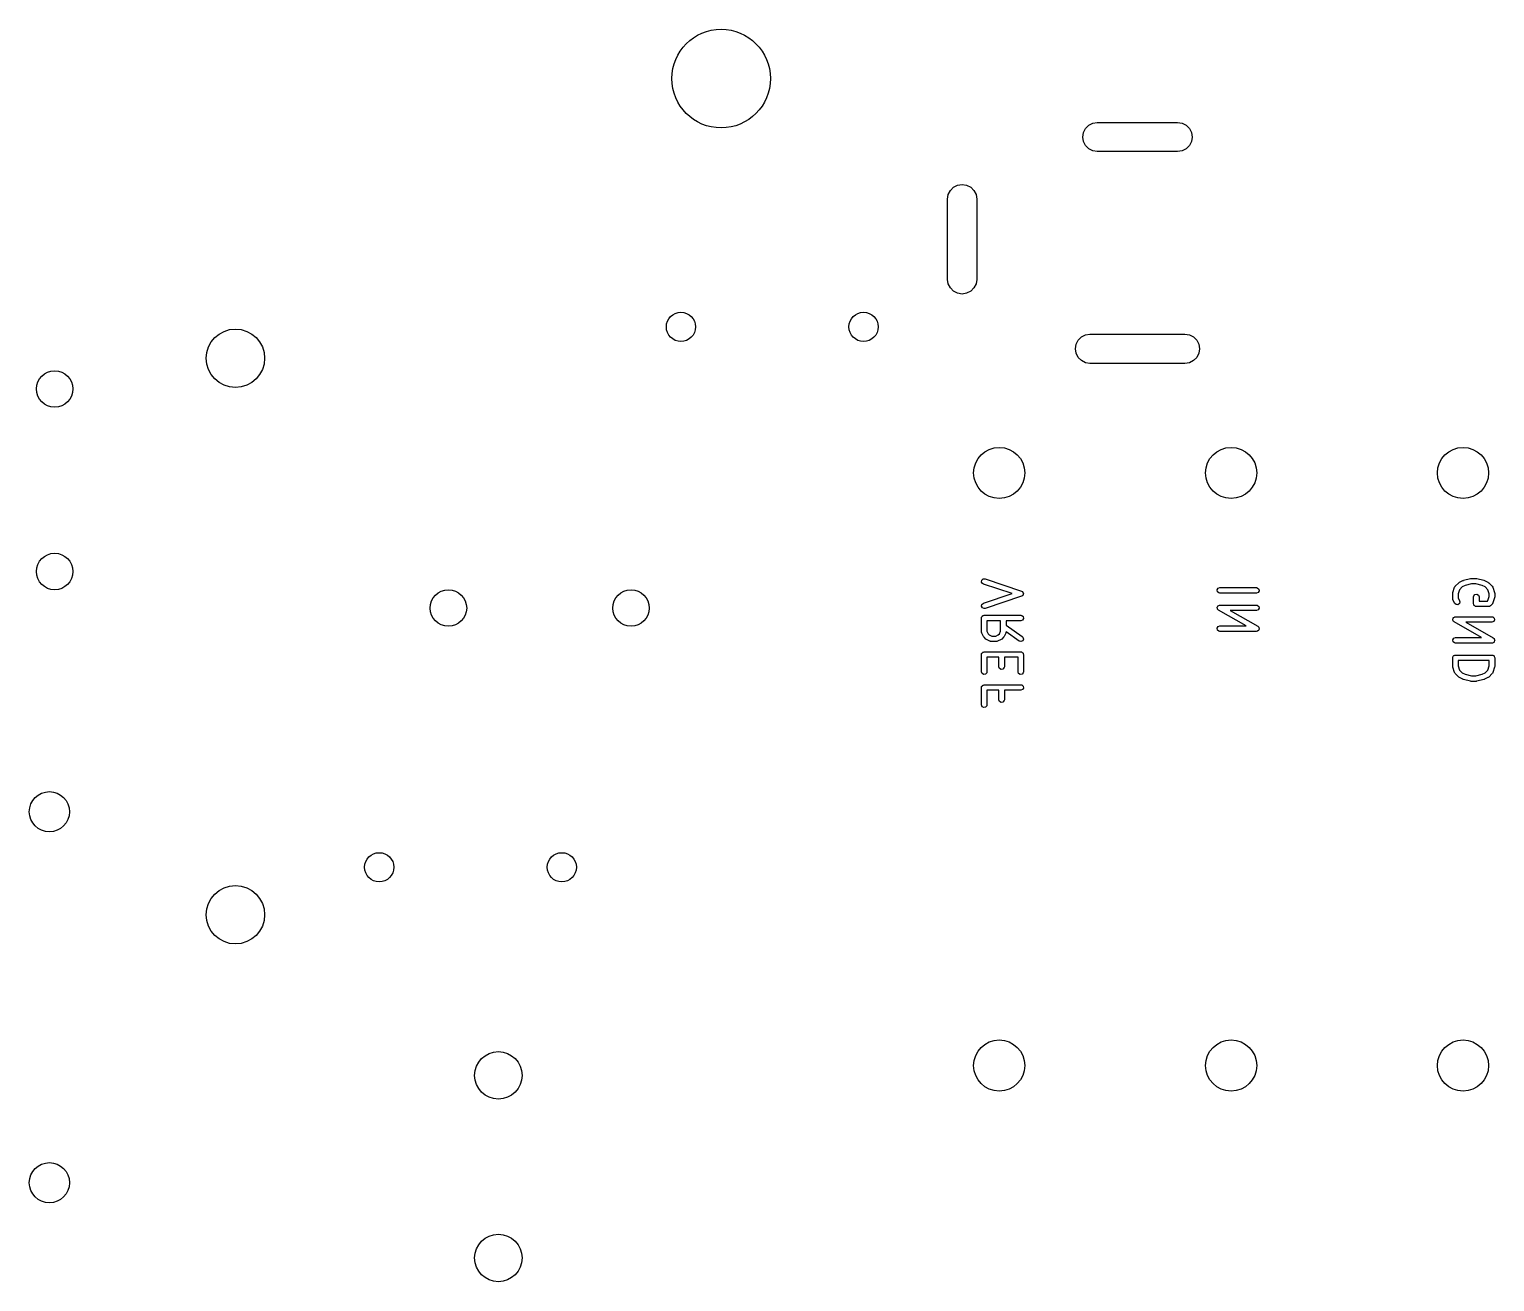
# Model space of a CAD drawing. Extents: x 0.83 to 7.45, y -4.93 to -0.82.
# Drawn here: x 5.868 to 7.448, y -2.203 to -0.852 of the extents above; entities that cross this region are included whole.
import ezdxf

# ---------------------------------------------------------------- set-up
doc = ezdxf.new("R2010")
doc.units = 0
doc.header["$MEASUREMENT"] = 0
doc.layers.add('BLACK', color=7, linetype='CONTINUOUS')

msp = doc.modelspace()

# ---------------------------------------------------------------- linework, layer by layer
at = {"layer": 'BLACK', "linetype": 'CONTINUOUS'}
for p, q in [((7.00394, -0.9685), (7.00471, -0.96364)), ((7.00471, -0.96364), (7.00694, -0.95925)), ((7.00694, -0.95925), (7.01043, -0.95576)), ((7.01043, -0.95576), (7.01482, -0.95353)), ((7.01482, -0.95353), (7.01969, -0.95276)), ((7.01969, -0.95276), (7.1063, -0.95276)), ((7.1063, -0.95276), (7.11117, -0.95353)), ((7.11117, -0.95353), (7.11556, -0.95576)), ((7.11556, -0.95576), (7.11904, -0.95925)), ((7.11904, -0.95925), (7.12128, -0.96364)), ((7.12128, -0.96364), (7.12205, -0.9685)), ((7.00471, -0.97337), (7.00394, -0.9685)), ((7.00694, -0.97776), (7.00471, -0.97337)), ((7.01043, -0.98124), (7.00694, -0.97776)), ((7.11904, -0.97776), (7.11556, -0.98124)), ((7.12128, -0.97337), (7.11904, -0.97776)), ((7.12205, -0.9685), (7.12128, -0.97337)), ((7.01482, -0.98348), (7.01043, -0.98124)), ((7.01969, -0.98425), (7.01482, -0.98348)), ((7.1063, -0.98425), (7.01969, -0.98425)), ((7.11117, -0.98348), (7.1063, -0.98425)), ((7.11556, -0.98124), (7.11117, -0.98348)), ((6.85904, -1.03057), (6.86128, -1.02618)), ((6.86128, -1.02618), (6.86476, -1.02269)), ((6.86476, -1.02269), (6.86915, -1.02046)), ((6.86915, -1.02046), (6.87402, -1.01969)), ((6.87402, -1.01969), (6.87888, -1.02046)), ((6.87888, -1.02046), (6.88327, -1.02269)), ((6.88327, -1.02269), (6.88676, -1.02618)), ((6.88676, -1.02618), (6.88899, -1.03057)), ((6.85827, -1.03543), (6.85904, -1.03057)), ((6.85827, -1.12205), (6.85827, -1.03543)), ((6.88899, -1.03057), (6.88976, -1.03543)), ((6.88976, -1.03543), (6.88976, -1.12205)), ((6.85904, -1.12691), (6.85827, -1.12205)), ((6.86128, -1.1313), (6.85904, -1.12691)), ((6.86476, -1.13479), (6.86128, -1.1313)), ((6.86915, -1.13702), (6.86476, -1.13479)), ((6.87402, -1.1378), (6.86915, -1.13702)), ((6.87888, -1.13702), (6.87402, -1.1378)), ((6.88327, -1.13479), (6.87888, -1.13702)), ((6.88676, -1.1313), (6.88327, -1.13479)), ((6.88899, -1.12691), (6.88676, -1.1313)), ((6.88976, -1.12205), (6.88899, -1.12691)), ((6.99907, -1.18759), (7.00255, -1.18411)), ((7.00255, -1.18411), (7.00694, -1.18187)), ((7.00694, -1.18187), (7.01181, -1.1811)), ((7.01181, -1.1811), (7.11417, -1.1811)), ((7.11417, -1.1811), (7.11904, -1.18187)), ((7.11904, -1.18187), (7.12343, -1.18411)), ((7.12343, -1.18411), (7.12691, -1.18759)), ((6.99606, -1.19685), (6.99683, -1.19198)), ((6.99683, -1.20172), (6.99606, -1.19685)), ((6.99683, -1.19198), (6.99907, -1.18759)), ((7.12691, -1.18759), (7.12915, -1.19198)), ((7.12915, -1.19198), (7.12992, -1.19685)), ((7.12992, -1.19685), (7.12915, -1.20172)), ((6.99907, -1.20611), (6.99683, -1.20172)), ((7.00255, -1.20959), (6.99907, -1.20611)), ((7.00694, -1.21183), (7.00255, -1.20959)), ((7.01181, -1.2126), (7.00694, -1.21183)), ((7.11417, -1.2126), (7.01181, -1.2126)), ((7.11904, -1.21183), (7.11417, -1.2126)), ((7.12343, -1.20959), (7.11904, -1.21183)), ((7.12691, -1.20611), (7.12343, -1.20959)), ((7.12915, -1.20172), (7.12691, -1.20611)), ((6.89492, -1.44834), (6.89522, -1.44634)), ((6.89598, -1.45006), (6.89492, -1.44834)), ((6.89522, -1.44634), (6.89673, -1.445)), ((6.89688, -1.45055), (6.89598, -1.45006)), ((6.89673, -1.445), (6.89875, -1.44495)), ((6.92784, -1.46087), (6.89688, -1.45055)), ((6.89875, -1.44495), (6.93812, -1.45807)), ((7.40489, -1.45406), (7.40537, -1.45316)), ((7.40537, -1.45316), (7.40552, -1.45307)), ((7.40552, -1.45307), (7.4056, -1.45291)), ((7.4056, -1.45291), (7.40935, -1.44916)), ((7.40935, -1.44916), (7.41007, -1.44865)), ((7.41007, -1.44865), (7.41012, -1.44861)), ((7.41012, -1.44861), (7.41387, -1.44673)), ((7.41622, -1.45216), (7.41319, -1.45368)), ((7.41387, -1.44673), (7.41435, -1.44659)), ((7.41435, -1.44659), (7.41447, -1.44651)), ((7.41447, -1.44651), (7.42197, -1.44463)), ((7.42305, -1.45045), (7.41622, -1.45216)), ((7.42197, -1.44463), (7.42256, -1.44459)), ((7.42256, -1.44459), (7.42268, -1.44455)), ((7.42268, -1.44455), (7.42831, -1.44455)), ((7.42795, -1.45045), (7.42305, -1.45045)), ((7.43478, -1.45216), (7.42795, -1.45045)), ((7.42831, -1.44455), (7.42889, -1.44465)), ((7.42889, -1.44465), (7.42903, -1.44463)), ((7.42903, -1.44463), (7.43652, -1.44651)), ((7.43781, -1.45368), (7.43478, -1.45216)), ((7.43652, -1.44651), (7.43699, -1.44672)), ((7.43699, -1.44672), (7.43713, -1.44673)), ((7.43713, -1.44673), (7.44088, -1.44861)), ((7.44088, -1.44861), (7.44159, -1.44913)), ((7.44159, -1.44913), (7.44165, -1.44916)), ((7.44165, -1.44916), (7.44539, -1.45291)), ((7.44539, -1.45291), (7.44598, -1.45375)), ((6.89688, -1.4712), (6.92784, -1.46087)), ((6.93812, -1.46367), (6.89875, -1.4768)), ((6.93812, -1.45807), (6.93902, -1.45856)), ((6.93818, -1.46362), (6.93812, -1.46367)), ((6.93827, -1.46362), (6.93818, -1.46362)), ((6.93897, -1.463), (6.93827, -1.46362)), ((6.9397, -1.46242), (6.93897, -1.463)), ((6.93902, -1.45856), (6.93906, -1.45863)), ((6.93906, -1.45863), (6.93914, -1.45866)), ((6.93914, -1.45866), (6.93959, -1.45948)), ((6.93959, -1.45948), (6.94007, -1.46028)), ((6.93971, -1.46234), (6.9397, -1.46242)), ((6.93978, -1.46228), (6.93971, -1.46234)), ((6.93992, -1.46135), (6.93978, -1.46228)), ((6.9401, -1.46044), (6.93992, -1.46135)), ((6.94007, -1.46028), (6.94006, -1.46036)), ((6.94006, -1.46036), (6.9401, -1.46044)), ((7.1489, -1.45686), (7.14991, -1.45511)), ((7.14925, -1.45885), (7.1489, -1.45686)), ((7.1508, -1.46015), (7.14925, -1.45885)), ((7.14991, -1.45511), (7.15181, -1.45442)), ((7.15181, -1.46033), (7.1508, -1.46015)), ((7.15181, -1.45442), (7.19118, -1.45442)), ((7.19118, -1.46033), (7.15181, -1.46033)), ((7.19118, -1.45442), (7.19219, -1.4546)), ((7.19308, -1.45964), (7.19118, -1.46033)), ((7.19219, -1.4546), (7.19374, -1.4559)), ((7.19409, -1.45789), (7.19308, -1.45964)), ((7.19374, -1.4559), (7.19409, -1.45789)), ((7.40286, -1.46062), (7.40301, -1.45975)), ((7.40286, -1.46625), (7.40286, -1.46062)), ((7.40292, -1.46641), (7.40286, -1.46625)), ((7.40288, -1.46658), (7.40292, -1.46641)), ((7.40317, -1.46757), (7.40288, -1.46658)), ((7.40301, -1.45969), (7.40489, -1.45406)), ((7.40301, -1.45975), (7.40301, -1.45969)), ((7.40505, -1.47132), (7.40317, -1.46757)), ((7.41027, -1.45659), (7.40876, -1.4611)), ((7.40876, -1.4611), (7.40876, -1.46555)), ((7.40876, -1.46555), (7.41033, -1.46868)), ((7.41319, -1.45368), (7.41027, -1.45659)), ((7.41033, -1.46868), (7.41062, -1.46966)), ((7.42536, -1.46437), (7.42553, -1.46336)), ((7.42536, -1.47187), (7.42536, -1.46437)), ((7.42553, -1.46336), (7.42683, -1.46181)), ((7.42683, -1.46181), (7.42882, -1.46146)), ((7.42882, -1.46146), (7.43057, -1.46247)), ((7.43057, -1.46247), (7.43126, -1.46437)), ((7.43126, -1.46437), (7.43126, -1.46892)), ((7.43126, -1.46892), (7.44021, -1.46892)), ((7.44073, -1.45659), (7.43781, -1.45368)), ((7.44021, -1.46892), (7.44073, -1.4684)), ((7.44223, -1.4611), (7.44073, -1.45659)), ((7.44073, -1.4684), (7.44223, -1.46389)), ((7.44223, -1.46389), (7.44223, -1.4611)), ((7.44598, -1.45375), (7.446, -1.45393)), ((7.446, -1.45393), (7.44611, -1.45406)), ((7.44611, -1.45406), (7.44798, -1.45969)), ((7.44798, -1.46531), (7.44611, -1.47093)), ((7.44798, -1.45969), (7.44811, -1.46056)), ((7.44813, -1.46437), (7.44798, -1.46524)), ((7.44798, -1.46524), (7.44798, -1.46531)), ((7.44811, -1.46056), (7.44813, -1.46062)), ((7.44813, -1.46062), (7.44813, -1.46437)), ((6.89489, -1.47443), (6.8953, -1.47245)), ((6.89585, -1.47621), (6.89489, -1.47443)), ((6.8953, -1.47245), (6.89688, -1.4712)), ((6.89553, -1.48552), (6.89591, -1.48486)), ((6.89773, -1.47695), (6.89585, -1.47621)), ((6.89591, -1.48486), (6.89616, -1.48477)), ((6.89616, -1.48477), (6.89634, -1.48456)), ((6.89634, -1.48456), (6.89709, -1.48443)), ((6.89709, -1.48443), (6.89781, -1.48417)), ((6.89875, -1.4768), (6.89773, -1.47695)), ((6.89781, -1.48417), (6.93718, -1.48417)), ((6.93718, -1.48417), (6.93819, -1.48434)), ((6.93819, -1.48434), (6.93974, -1.48564)), ((7.14886, -1.47613), (7.14895, -1.47588)), ((7.14912, -1.47685), (7.14886, -1.47613)), ((7.1489, -1.47561), (7.14928, -1.47495)), ((7.14895, -1.47588), (7.1489, -1.47561)), ((7.14925, -1.4776), (7.14912, -1.47685)), ((7.14946, -1.47777), (7.14925, -1.4776)), ((7.14928, -1.47495), (7.14954, -1.47423)), ((7.14956, -1.47803), (7.14946, -1.47777)), ((7.14954, -1.47423), (7.14978, -1.4741)), ((7.15035, -1.47869), (7.14956, -1.47803)), ((7.14978, -1.4741), (7.14991, -1.47386)), ((7.14991, -1.47386), (7.15063, -1.4736)), ((7.18006, -1.49567), (7.15035, -1.47869)), ((7.15063, -1.4736), (7.15129, -1.47322)), ((7.15129, -1.47322), (7.15156, -1.47326)), ((7.15156, -1.47326), (7.15181, -1.47317)), ((7.15181, -1.47317), (7.19118, -1.47317)), ((7.19118, -1.47907), (7.16293, -1.47907)), ((7.16293, -1.47907), (7.19265, -1.49605)), ((7.19118, -1.47317), (7.19219, -1.47335)), ((7.19308, -1.47838), (7.19118, -1.47907)), ((7.19219, -1.47335), (7.19374, -1.47465)), ((7.19409, -1.47663), (7.19308, -1.47838)), ((7.19374, -1.47465), (7.19409, -1.47663)), ((7.40651, -1.47271), (7.40505, -1.47132)), ((7.40853, -1.47283), (7.40651, -1.47271)), ((7.41015, -1.47162), (7.40853, -1.47283)), ((7.41062, -1.46966), (7.41015, -1.47162)), ((7.42562, -1.47259), (7.42536, -1.47187)), ((7.42575, -1.47335), (7.42562, -1.47259)), ((7.42596, -1.47352), (7.42575, -1.47335)), ((7.42605, -1.47377), (7.42596, -1.47352)), ((7.42671, -1.47415), (7.42605, -1.47377)), ((7.4273, -1.47465), (7.42671, -1.47415)), ((7.42768, -1.47471), (7.4273, -1.47465)), ((7.4278, -1.47478), (7.42768, -1.47471)), ((7.42793, -1.47476), (7.4278, -1.47478)), ((7.42831, -1.47482), (7.42793, -1.47476)), ((7.44143, -1.47482), (7.42831, -1.47482)), ((7.44204, -1.4746), (7.44143, -1.47482)), ((7.44268, -1.47455), (7.44204, -1.4746)), ((7.44321, -1.47418), (7.44268, -1.47455)), ((7.44333, -1.47413), (7.44321, -1.47418)), ((7.44337, -1.47406), (7.44333, -1.47413)), ((7.44352, -1.47396), (7.44337, -1.47406)), ((7.44539, -1.47208), (7.44352, -1.47396)), ((7.44547, -1.47192), (7.44539, -1.47208)), ((7.44562, -1.47183), (7.44547, -1.47192)), ((7.44611, -1.47093), (7.44562, -1.47183)), ((6.89486, -1.48712), (6.89493, -1.48674)), ((6.89486, -1.50212), (6.89486, -1.48712)), ((6.8949, -1.48661), (6.89497, -1.48649)), ((6.89493, -1.48674), (6.8949, -1.48661)), ((6.89497, -1.48649), (6.89504, -1.48611)), ((6.89504, -1.48611), (6.89553, -1.48552)), ((6.90076, -1.49007), (6.90076, -1.50142)), ((6.91548, -1.49007), (6.90076, -1.49007)), ((6.91548, -1.50142), (6.91548, -1.49007)), ((6.93718, -1.49007), (6.92139, -1.49007)), ((6.92139, -1.49007), (6.92139, -1.49496)), ((6.92139, -1.49496), (6.93888, -1.5072)), ((6.93908, -1.48938), (6.93718, -1.49007)), ((6.94009, -1.48763), (6.93908, -1.48938)), ((6.93974, -1.48564), (6.94009, -1.48763)), ((7.1489, -1.49811), (7.14991, -1.49636)), ((7.14925, -1.50009), (7.1489, -1.49811)), ((7.1508, -1.50139), (7.14925, -1.50009)), ((7.14991, -1.49636), (7.15181, -1.49567)), ((7.15181, -1.49567), (7.18006, -1.49567)), ((7.19265, -1.49605), (7.19344, -1.49671)), ((7.19322, -1.50064), (7.19308, -1.50088)), ((7.19345, -1.50051), (7.19322, -1.50064)), ((7.19344, -1.49671), (7.19353, -1.49697)), ((7.19371, -1.49979), (7.19345, -1.50051)), ((7.19353, -1.49697), (7.19374, -1.49714)), ((7.19409, -1.49913), (7.19371, -1.49979)), ((7.19374, -1.49714), (7.19387, -1.49789)), ((7.19387, -1.49789), (7.19413, -1.49861)), ((7.19413, -1.49861), (7.19404, -1.49886)), ((7.19404, -1.49886), (7.19409, -1.49913)), ((7.40286, -1.48876), (7.40295, -1.4885)), ((7.40312, -1.48947), (7.40286, -1.48876)), ((7.4029, -1.48823), (7.40328, -1.48757)), ((7.40295, -1.4885), (7.4029, -1.48823)), ((7.40325, -1.49022), (7.40312, -1.48947)), ((7.40346, -1.4904), (7.40325, -1.49022)), ((7.40328, -1.48757), (7.40354, -1.48686)), ((7.40356, -1.49065), (7.40346, -1.4904)), ((7.40354, -1.48686), (7.40378, -1.48672)), ((7.40435, -1.49131), (7.40356, -1.49065)), ((7.40378, -1.48672), (7.40391, -1.48648)), ((7.40391, -1.48648), (7.40463, -1.48622)), ((7.43406, -1.50829), (7.40435, -1.49131)), ((7.40463, -1.48622), (7.40529, -1.48584)), ((7.40529, -1.48584), (7.40556, -1.48588)), ((7.40556, -1.48588), (7.40581, -1.48579)), ((7.40581, -1.48579), (7.44518, -1.48579)), ((7.44518, -1.4917), (7.41693, -1.4917)), ((7.41693, -1.4917), (7.44665, -1.50868)), ((7.44518, -1.48579), (7.44619, -1.48597)), ((7.44708, -1.49101), (7.44518, -1.4917)), ((7.44619, -1.48597), (7.44774, -1.48727)), ((7.44809, -1.48926), (7.44708, -1.49101)), ((7.44774, -1.48727), (7.44809, -1.48926)), ((6.89492, -1.50228), (6.89486, -1.50212)), ((6.89488, -1.50246), (6.89492, -1.50228)), ((6.89517, -1.50344), (6.89488, -1.50246)), ((6.89705, -1.50719), (6.89517, -1.50344)), ((6.89709, -1.50723), (6.89705, -1.50719)), ((6.8976, -1.50796), (6.89709, -1.50723)), ((6.89947, -1.50983), (6.8976, -1.50796)), ((6.89953, -1.50986), (6.89947, -1.50983)), ((6.90024, -1.51038), (6.89953, -1.50986)), ((6.90399, -1.51226), (6.90024, -1.51038)), ((6.90076, -1.50142), (6.90211, -1.50412)), ((6.90211, -1.50412), (6.90331, -1.50532)), ((6.90331, -1.50532), (6.90601, -1.50666)), ((6.90417, -1.51228), (6.90399, -1.51226)), ((6.9043, -1.51239), (6.90417, -1.51228)), ((6.90531, -1.51257), (6.9043, -1.51239)), ((6.91094, -1.51257), (6.90531, -1.51257)), ((6.90601, -1.50666), (6.91024, -1.50666)), ((6.91024, -1.50666), (6.91294, -1.50532)), ((6.9111, -1.51251), (6.91094, -1.51257)), ((6.91127, -1.51255), (6.9111, -1.51251)), ((6.91226, -1.51226), (6.91127, -1.51255)), ((6.91601, -1.51038), (6.91226, -1.51226)), ((6.91294, -1.50532), (6.91413, -1.50412)), ((6.91413, -1.50412), (6.91548, -1.50142)), ((6.91605, -1.51034), (6.91601, -1.51038)), ((6.91677, -1.50983), (6.91605, -1.51034)), ((6.91865, -1.50796), (6.91677, -1.50983)), ((6.91867, -1.5079), (6.91865, -1.50796)), ((6.9192, -1.50719), (6.91867, -1.5079)), ((6.92108, -1.50344), (6.9192, -1.50719)), ((6.9211, -1.50326), (6.92108, -1.50344)), ((6.92121, -1.50313), (6.9211, -1.50326)), ((6.92138, -1.50216), (6.92121, -1.50313)), ((6.93549, -1.51204), (6.92138, -1.50216)), ((6.93744, -1.51256), (6.93549, -1.51204)), ((6.93927, -1.5117), (6.93744, -1.51256)), ((6.93888, -1.5072), (6.9396, -1.50792)), ((6.94012, -1.50987), (6.93927, -1.5117)), ((6.9396, -1.50792), (6.94012, -1.50987)), ((7.15181, -1.50157), (7.1508, -1.50139)), ((7.19118, -1.50157), (7.15181, -1.50157)), ((7.19144, -1.50148), (7.19118, -1.50157)), ((7.19171, -1.50152), (7.19144, -1.50148)), ((7.19236, -1.50114), (7.19171, -1.50152)), ((7.19308, -1.50088), (7.19236, -1.50114)), ((7.4029, -1.51073), (7.40391, -1.50898)), ((7.40325, -1.51272), (7.4029, -1.51073)), ((7.4048, -1.51402), (7.40325, -1.51272)), ((7.40391, -1.50898), (7.40581, -1.50829)), ((7.40581, -1.51419), (7.4048, -1.51402)), ((7.40581, -1.50829), (7.43406, -1.50829)), ((7.44518, -1.51419), (7.40581, -1.51419)), ((7.44544, -1.5141), (7.44518, -1.51419)), ((7.44571, -1.51415), (7.44544, -1.5141)), ((7.44636, -1.51376), (7.44571, -1.51415)), ((7.44708, -1.5135), (7.44636, -1.51376)), ((7.44665, -1.50868), (7.44744, -1.50933)), ((7.44722, -1.51327), (7.44708, -1.5135)), ((7.44745, -1.51313), (7.44722, -1.51327)), ((7.44744, -1.50933), (7.44753, -1.50959)), ((7.44771, -1.51241), (7.44745, -1.51313)), ((7.44753, -1.50959), (7.44774, -1.50976)), ((7.44809, -1.51175), (7.44771, -1.51241)), ((7.44774, -1.50976), (7.44787, -1.51051)), ((7.44787, -1.51051), (7.44813, -1.51123)), ((7.44813, -1.51123), (7.44804, -1.51148)), ((7.44804, -1.51148), (7.44809, -1.51175)), ((6.89486, -1.52649), (6.89493, -1.52611)), ((6.89486, -1.54524), (6.89486, -1.52649)), ((6.8949, -1.52598), (6.89497, -1.52586)), ((6.89493, -1.52611), (6.8949, -1.52598)), ((6.89497, -1.52586), (6.89504, -1.52548)), ((6.89504, -1.52548), (6.89553, -1.52489)), ((6.89553, -1.52489), (6.89591, -1.52423)), ((6.89591, -1.52423), (6.89616, -1.52414)), ((6.89616, -1.52414), (6.89634, -1.52393)), ((6.89634, -1.52393), (6.89709, -1.5238)), ((6.89709, -1.5238), (6.89781, -1.52354)), ((6.89781, -1.52354), (6.93718, -1.52354)), ((6.91361, -1.52944), (6.90076, -1.52944)), ((6.90076, -1.52944), (6.90076, -1.54524)), ((6.91361, -1.53961), (6.91361, -1.52944)), ((6.93423, -1.52944), (6.91951, -1.52944)), ((6.91951, -1.52944), (6.91951, -1.53961)), ((6.93423, -1.54524), (6.93423, -1.52944)), ((6.93718, -1.52354), (6.93757, -1.5236)), ((6.93757, -1.5236), (6.93769, -1.52358)), ((6.93769, -1.52358), (6.93781, -1.52365)), ((6.93781, -1.52365), (6.93819, -1.52371)), ((6.93819, -1.52371), (6.93878, -1.52421)), ((6.93878, -1.52421), (6.93944, -1.52459)), ((6.93944, -1.52459), (6.93953, -1.52484)), ((6.93953, -1.52484), (6.93974, -1.52501)), ((6.93974, -1.52501), (6.93987, -1.52577)), ((6.93987, -1.52577), (6.94013, -1.52649)), ((6.94013, -1.52649), (6.94013, -1.54524)), ((7.40286, -1.52999), (7.40293, -1.52961)), ((7.40286, -1.53936), (7.40286, -1.52999)), ((7.4029, -1.52948), (7.40297, -1.52936)), ((7.40293, -1.52961), (7.4029, -1.52948)), ((7.40297, -1.52936), (7.40304, -1.52898)), ((7.40304, -1.52898), (7.40353, -1.52839)), ((7.40353, -1.52839), (7.40391, -1.52773)), ((7.40391, -1.52773), (7.40416, -1.52764)), ((7.40416, -1.52764), (7.40434, -1.52743)), ((7.40434, -1.52743), (7.40509, -1.5273)), ((7.40509, -1.5273), (7.40581, -1.52704)), ((7.40581, -1.52704), (7.44518, -1.52704)), ((7.44518, -1.52704), (7.44557, -1.5271)), ((7.44557, -1.5271), (7.44569, -1.52708)), ((7.44569, -1.52708), (7.44581, -1.52715)), ((7.44581, -1.52715), (7.44619, -1.52721)), ((7.44619, -1.52721), (7.44678, -1.52771)), ((7.44678, -1.52771), (7.44744, -1.52809)), ((7.44744, -1.52809), (7.44753, -1.52834)), ((7.44753, -1.52834), (7.44774, -1.52851)), ((7.44774, -1.52851), (7.44787, -1.52927)), ((7.44787, -1.52927), (7.44813, -1.52999)), ((7.44813, -1.52999), (7.44813, -1.53936)), ((6.89555, -1.54714), (6.89486, -1.54524)), ((6.8973, -1.54815), (6.89555, -1.54714)), ((6.89929, -1.54779), (6.8973, -1.54815)), ((6.90059, -1.54625), (6.89929, -1.54779)), ((6.90076, -1.54524), (6.90059, -1.54625)), ((6.9143, -1.54151), (6.91361, -1.53961)), ((6.91605, -1.54252), (6.9143, -1.54151)), ((6.91804, -1.54217), (6.91605, -1.54252)), ((6.91933, -1.54062), (6.91804, -1.54217)), ((6.91951, -1.53961), (6.91933, -1.54062)), ((6.93492, -1.54714), (6.93423, -1.54524)), ((6.93667, -1.54815), (6.93492, -1.54714)), ((6.93866, -1.54779), (6.93667, -1.54815)), ((6.93996, -1.54625), (6.93866, -1.54779)), ((6.94013, -1.54524), (6.93996, -1.54625)), ((7.40288, -1.53942), (7.40286, -1.53936)), ((7.40301, -1.5403), (7.40288, -1.53942)), ((7.40489, -1.54592), (7.40301, -1.5403)), ((7.405, -1.54606), (7.40489, -1.54592)), ((7.40501, -1.54623), (7.405, -1.54606)), ((7.4056, -1.54707), (7.40501, -1.54623)), ((7.40935, -1.55082), (7.4056, -1.54707)), ((7.40876, -1.53294), (7.40876, -1.53888)), ((7.44223, -1.53294), (7.40876, -1.53294)), ((7.40876, -1.53888), (7.41027, -1.54339)), ((7.41027, -1.54339), (7.41319, -1.54631)), ((7.41319, -1.54631), (7.41622, -1.54783)), ((7.41622, -1.54783), (7.42305, -1.54953)), ((7.42795, -1.54953), (7.43478, -1.54783)), ((7.43478, -1.54783), (7.43781, -1.54631)), ((7.43781, -1.54631), (7.44073, -1.54339)), ((7.44073, -1.54339), (7.44223, -1.53888)), ((7.44539, -1.54707), (7.44165, -1.55082)), ((7.44223, -1.53888), (7.44223, -1.53294)), ((7.44547, -1.54691), (7.44539, -1.54707)), ((7.44562, -1.54682), (7.44547, -1.54691)), ((7.44611, -1.54592), (7.44562, -1.54682)), ((7.44798, -1.5403), (7.44611, -1.54592)), ((7.44813, -1.53936), (7.44798, -1.54023)), ((7.44798, -1.54023), (7.44798, -1.5403)), ((6.89486, -1.56211), (6.89493, -1.56173)), ((6.89486, -1.58086), (6.89486, -1.56211)), ((6.8949, -1.5616), (6.89497, -1.56148)), ((6.89493, -1.56173), (6.8949, -1.5616)), ((6.89497, -1.56148), (6.89504, -1.5611)), ((6.89504, -1.5611), (6.89553, -1.56051)), ((6.89553, -1.56051), (6.89591, -1.55985)), ((6.89591, -1.55985), (6.89616, -1.55976)), ((6.89616, -1.55976), (6.89634, -1.55955)), ((6.89634, -1.55955), (6.89709, -1.55942)), ((6.89709, -1.55942), (6.89781, -1.55916)), ((6.89781, -1.55916), (6.93718, -1.55916)), ((6.93718, -1.55916), (6.93819, -1.55934)), ((6.93819, -1.55934), (6.93974, -1.56063)), ((6.94009, -1.56262), (6.93908, -1.56437)), ((6.93974, -1.56063), (6.94009, -1.56262)), ((7.40941, -1.55085), (7.40935, -1.55082)), ((7.41012, -1.55138), (7.40941, -1.55085)), ((7.41387, -1.55325), (7.41012, -1.55138)), ((7.414, -1.55327), (7.41387, -1.55325)), ((7.41447, -1.55348), (7.414, -1.55327)), ((7.42197, -1.55535), (7.41447, -1.55348)), ((7.4221, -1.55534), (7.42197, -1.55535)), ((7.42268, -1.55544), (7.4221, -1.55534)), ((7.42831, -1.55544), (7.42268, -1.55544)), ((7.42305, -1.54953), (7.42795, -1.54953)), ((7.42844, -1.55539), (7.42831, -1.55544)), ((7.42903, -1.55535), (7.42844, -1.55539)), ((7.43652, -1.55348), (7.42903, -1.55535)), ((7.43664, -1.5534), (7.43652, -1.55348)), ((7.43713, -1.55325), (7.43664, -1.5534)), ((7.44088, -1.55138), (7.43713, -1.55325)), ((7.44092, -1.55133), (7.44088, -1.55138)), ((7.44165, -1.55082), (7.44092, -1.55133)), ((6.91361, -1.56506), (6.90076, -1.56506)), ((6.90076, -1.56506), (6.90076, -1.58086)), ((6.91361, -1.57523), (6.91361, -1.56506)), ((6.9143, -1.57713), (6.91361, -1.57523)), ((6.91605, -1.57814), (6.9143, -1.57713)), ((6.91804, -1.57779), (6.91605, -1.57814)), ((6.91933, -1.57624), (6.91804, -1.57779)), ((6.91951, -1.57523), (6.91933, -1.57624)), ((6.93718, -1.56506), (6.91951, -1.56506)), ((6.91951, -1.56506), (6.91951, -1.57523)), ((6.93908, -1.56437), (6.93718, -1.56506)), ((6.89555, -1.58276), (6.89486, -1.58086)), ((6.8973, -1.58377), (6.89555, -1.58276)), ((6.89929, -1.58342), (6.8973, -1.58377)), ((6.90059, -1.58187), (6.89929, -1.58342)), ((6.90076, -1.58086), (6.90059, -1.58187))]:
    msp.add_line(p, q, dxfattribs=at)
at = {"layer": 'BLACK'}
for centre, radius in [((6.61417, -0.90551), 0.05315), ((6.57087, -1.17323), 0.01575), ((6.76772, -1.17323), 0.01575), ((6.09055, -1.20709), 0.0315), ((5.89567, -1.24016), 0.01969), ((6.91398, -1.33071), 0.02756), ((7.16398, -1.33071), 0.02756), ((7.41398, -1.33071), 0.02756), ((5.89567, -1.43701), 0.01969), ((6.32017, -1.47638), 0.01969), ((6.51702, -1.47638), 0.01969), ((5.89, -1.696), 0.02165), ((6.24557, -1.75591), 0.01575), ((6.44243, -1.75591), 0.01575), ((6.09055, -1.80709), 0.0315), ((6.91398, -1.96969), 0.02756), ((7.16398, -1.96969), 0.02756), ((7.41398, -1.96969), 0.02756), ((6.37402, -1.98031), 0.02559), ((5.89, -2.096), 0.02165), ((6.37402, -2.17717), 0.02559)]:
    msp.add_circle(centre, radius, dxfattribs=at)

doc.saveas('drawing.dxf')
